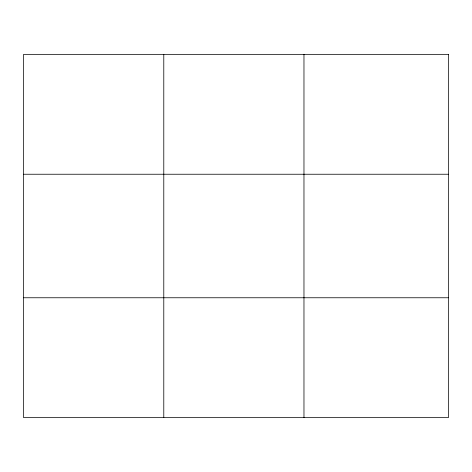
<?xml version="1.0" encoding="UTF-8"?>
<svg xmlns="http://www.w3.org/2000/svg" width="472" height="472" viewBox="0 0 472 472"><rect width="100%" height="100%" fill="white"/><g stroke="black" fill="none" stroke-linecap="round" stroke-linejoin="round"><path stroke-width="0.71" d="M163.784 54.351L163.784 417.649M303.968 54.351L303.968 417.649M23.6 174.239L448.4 174.239M23.6 297.761L448.4 297.761M448.4 54.351L448.4 417.649L23.6 417.649L23.6 54.351L448.4 54.351"/></g></svg>
